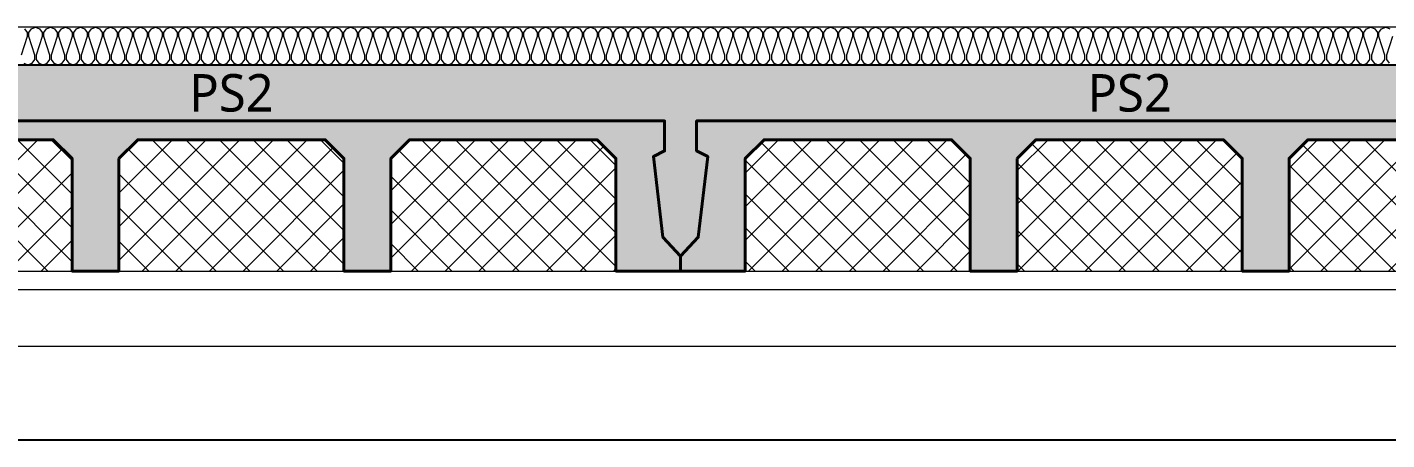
# Model space of a CAD drawing. Header units: millimetres. Extents: x 0 to 420000, y 0 to 297000.
# Drawn here: x 181780 to 185406, y 43200 to 44300 of the extents above; entities that cross this region are included whole.
import ezdxf
from ezdxf.enums import TextEntityAlignment as Align

# ---------------------------------------------------------------- set-up
doc = ezdxf.new("R2010")
doc.units = ezdxf.units.MM
doc.linetypes.add('0731_main_plan$0$form_$0$y-Landschaft$0$_$1$20120914_Verkehrsflächen_Grün$0$20120628_xref - Gammel$1$3_H-GL_F1_U3 - Default$0${ Offset Lines }', pattern=[0])
doc.linetypes.add('CEN', pattern=[62, 60, -1, 0, -1])
for name, color, linetype, lineweight in [('A-AXIS-LINE', 1, 'CEN', 15), ('A-CONC-LIN1', 2, 'Continuous', 40), ('A-CONC-LIN2', 7, 'Continuous', 25), ('A-ELEV-LIN2', 7, 'Continuous', 25), ('A-XXXX-INSL1', 15, 'Continuous', 18), ('A-XXXX-INSL2', 8, 'Continuous', 18)]:
    doc.layers.add(name, color=color, linetype=linetype, lineweight=lineweight)
doc.layers.add('A-CONC-SOLD', color=253, linetype='CEN')
doc.layers.add('A-XXXX-NPLT', color=144, linetype='Continuous', lineweight=15, plot=False)
doc.styles.add('맑은고딕', font='')
doc.styles.get('맑은고딕').set_extended_font_data('Malgun Gothic')

# ---------------------------------------------------------------- blocks, each defined once
blk = doc.blocks.new('axis(211208)')
at = {"layer": 'A-AXIS-LINE', "ltscale": 1000}
blk.add_line((4631788.1, -422118.7), (4955413.1, -422118.7), dxfattribs=at)
blk = doc.blocks.new('PS2')
at = {"layer": 'A-CONC-SOLD'}
h = blk.add_hatch(color=256, dxfattribs=at)
h.dxf.hatch_style = 1
h.paths.add_polyline_path([(1197.5, 0), (-1197.5, 0), (-1197.5, -510), (-1150.5, -460), (-1125, -245), (-1155, -230), (-1155, -150), (1155, -150), (1155, -230), (1125, -245), (1150.5, -460), (1197.5, -510)])
h = blk.add_hatch(color=256, dxfattribs=at)
h.dxf.hatch_style = 1
h.paths.add_polyline_path([(-1150.5, -460), (-1197.5, -510), (-1197.5, -550), (-1025, -550), (-1025, -510), (-1025, -250), (-975, -200), (-475, -200), (-425, -250), (-425, -510), (-425, -550), (-300, -550), (-300, -510), (-300, -250), (-250, -200), (250, -200), (300, -250), (300, -510), (300, -550), (425, -550), (425, -510), (425, -250), (475, -200), (975, -200), (1025, -250), (1025, -510), (1025, -550), (1197.5, -550), (1197.5, -510), (1150.5, -460), (1125, -245), (1155, -230), (1155, -150), (-1155, -150), (-1155, -230), (-1125, -245)])
at = {"layer": 'A-XXXX-INSL2'}
h = blk.add_hatch(dxfattribs=at)
h.set_pattern_fill('ANSI37', color=256, scale=20)
h.set_pattern_definition([(45, (-289951.5, -41968), (-44.90128, 44.90128), []), (135, (-289951.5, -41968), (-44.90128, -44.90128), [])])
h.paths.add_polyline_path([(-975, -200), (-1025, -250), (-1025, -510), (-1025, -550), (-425, -550), (-425, -510), (-425, -250), (-475, -200)])
h.paths.add_polyline_path([(-250, -200), (-300, -250), (-300, -510), (-300, -550), (300, -550), (300, -510), (300, -250), (250, -200)])
h.paths.add_polyline_path([(425, -510), (425, -550), (1025, -550), (1025, -510), (1025, -250), (975, -200), (475, -200), (425, -250)])
at = {"layer": 'A-CONC-LIN1', "color": 2, "linetype": '0731_main_plan$0$form_$0$y-Landschaft$0$_$1$20120914_Verkehrsflächen_Grün$0$20120628_xref - Gammel$1$3_H-GL_F1_U3 - Default$0${ Offset Lines }'}
blk.add_lwpolyline([(-300, -250), (-300, -510), (-300, -510), (-300, -550), (-425, -550), (-425, -510), (-425, -510), (-425, -250), (-475, -200), (-975, -200), (-1025, -250), (-1025, -510), (-1025, -510), (-1025, -550), (-1197.5, -550), (-1197.5, -510), (-1150.5, -460), (-1125, -245), (-1155, -230), (-1155, -150), (1155, -150), (1155, -230), (1125, -245), (1150.5, -460), (1197.5, -510), (1197.5, -550), (1025, -550), (1025, -510), (1025, -510), (1025, -250), (975, -200), (475, -200), (425, -250), (425, -510), (425, -510), (425, -550), (300, -550), (300, -510), (300, -510), (300, -250), (250, -200), (-250, -200)], close=True, dxfattribs=at)
at = {"layer": 'A-CONC-LIN2'}
blk.add_line((-1197.5, 0), (1197.5, 0), dxfattribs=at)
at = {"layer": 'A-XXXX-NPLT'}
for p, q in [((-1025, -550), (-425, -550)), ((-300, -550), (300, -550)), ((425, -550), (1025, -550))]:
    blk.add_line(p, q, dxfattribs=at)
at = {"layer": 'A-XXXX-NPLT', "style": '맑은고딕'}
blk.add_text('PS2', height=100, dxfattribs=at).set_placement((0, -75), align=Align.MIDDLE)
blk = doc.blocks.new('냉동층(220321)')
at = {"layer": 'A-ELEV-LIN2'}
blk.add_line((4738273.8, -402368.7), (4756673.8, -402368.7), dxfattribs=at)
at = {"layer": 'A-XXXX-INSL1'}
blk.add_lwpolyline([(4758623.8, -401968.7), (4740373.8, -401968.7)], dxfattribs=at)
at = {"layer": 'A-XXXX-INSL2'}
blk.add_line((4758623.8, -401268.7), (4681973.8, -401268.7), dxfattribs=at)
for points in [[(4752084.8, -401272.7), (4752091.8, -401282.7), (4752091.8, -401293.7), (4752075.8, -401343.7)], [(4752082.8, -401364.7), (4752093.8, -401368.7), (4752104.8, -401364.7), (4752111.8, -401354.7), (4752111.8, -401343.7), (4752095.8, -401293.7), (4752095.8, -401282.7), (4752102.8, -401272.7), (4752113.8, -401268.7), (4752124.8, -401272.7), (4752131.8, -401282.7), (4752131.8, -401293.7), (4752115.8, -401343.7), (4752115.8, -401354.7), (4752122.8, -401364.7), (4752133.8, -401368.7), (4752144.8, -401364.7), (4752151.8, -401354.7), (4752151.8, -401343.7), (4752135.8, -401293.7), (4752135.8, -401282.7), (4752142.8, -401272.7), (4752153.8, -401268.7), (4752164.8, -401272.7), (4752171.8, -401282.7), (4752171.8, -401293.7), (4752155.8, -401343.7), (4752155.8, -401354.7), (4752162.8, -401364.7), (4752173.8, -401368.7), (4752184.8, -401364.7), (4752191.8, -401354.7), (4752191.8, -401343.7), (4752175.8, -401293.7), (4752175.8, -401282.7), (4752182.8, -401272.7), (4752193.8, -401268.7), (4752204.8, -401272.7), (4752211.8, -401282.7), (4752211.8, -401293.7), (4752195.8, -401343.7), (4752195.8, -401354.7), (4752202.8, -401364.7), (4752213.8, -401368.7), (4752224.8, -401364.7), (4752231.8, -401354.7), (4752231.8, -401343.7), (4752215.8, -401293.7), (4752215.8, -401282.7), (4752222.8, -401272.7), (4752233.8, -401268.7), (4752244.8, -401272.7), (4752251.8, -401282.7), (4752251.8, -401293.7), (4752235.8, -401343.7), (4752235.8, -401354.7), (4752242.8, -401364.7), (4752253.8, -401368.7), (4752264.8, -401364.7), (4752271.8, -401354.7), (4752271.8, -401343.7), (4752255.8, -401293.7), (4752255.8, -401282.7), (4752262.8, -401272.7), (4752273.8, -401268.7), (4752284.8, -401272.7), (4752291.8, -401282.7), (4752291.8, -401293.7), (4752275.8, -401343.7), (4752275.8, -401354.7), (4752282.8, -401364.7), (4752293.8, -401368.7), (4752304.8, -401364.7), (4752311.8, -401354.7), (4752311.8, -401343.7), (4752295.8, -401293.7), (4752295.8, -401282.7), (4752302.8, -401272.7), (4752313.8, -401268.7), (4752324.8, -401272.7), (4752331.8, -401282.7), (4752331.8, -401293.7), (4752315.8, -401343.7), (4752315.8, -401354.7), (4752322.8, -401364.7), (4752333.8, -401368.7), (4752344.8, -401364.7), (4752351.8, -401354.7), (4752351.8, -401343.7), (4752335.8, -401293.7), (4752335.8, -401282.7), (4752342.8, -401272.7), (4752353.8, -401268.7), (4752364.8, -401272.7), (4752371.8, -401282.7), (4752371.8, -401293.7), (4752355.8, -401343.7), (4752355.8, -401354.7), (4752362.8, -401364.7), (4752373.8, -401368.7), (4752384.8, -401364.7), (4752391.8, -401354.7), (4752391.8, -401343.7), (4752375.8, -401293.7), (4752375.8, -401282.7), (4752382.8, -401272.7), (4752393.8, -401268.7), (4752404.8, -401272.7), (4752411.8, -401282.7), (4752411.8, -401293.7), (4752395.8, -401343.7), (4752395.8, -401354.7), (4752402.8, -401364.7), (4752413.8, -401368.7), (4752424.8, -401364.7), (4752431.8, -401354.7), (4752431.8, -401343.7), (4752415.8, -401293.7), (4752415.8, -401282.7), (4752422.8, -401272.7), (4752433.8, -401268.7), (4752444.8, -401272.7), (4752451.8, -401282.7), (4752451.8, -401293.7), (4752435.8, -401343.7), (4752435.8, -401354.7), (4752442.8, -401364.7), (4752453.8, -401368.7), (4752464.8, -401364.7), (4752471.8, -401354.7), (4752471.8, -401343.7), (4752455.8, -401293.7), (4752455.8, -401282.7), (4752462.8, -401272.7), (4752473.8, -401268.7), (4752484.8, -401272.7), (4752491.8, -401282.7), (4752491.8, -401293.7), (4752475.8, -401343.7), (4752475.8, -401354.7), (4752482.8, -401364.7), (4752493.8, -401368.7), (4752504.8, -401364.7), (4752511.8, -401354.7), (4752511.8, -401343.7), (4752495.8, -401293.7), (4752495.8, -401282.7), (4752502.8, -401272.7), (4752513.8, -401268.7), (4752524.8, -401272.7), (4752531.8, -401282.7), (4752531.8, -401293.7), (4752515.8, -401343.7), (4752515.8, -401354.7), (4752522.8, -401364.7), (4752533.8, -401368.7), (4752544.8, -401364.7), (4752551.8, -401354.7), (4752551.8, -401343.7), (4752535.8, -401293.7), (4752535.8, -401282.7), (4752542.8, -401272.7), (4752553.8, -401268.7), (4752564.8, -401272.7), (4752571.8, -401282.7), (4752571.8, -401293.7), (4752555.8, -401343.7), (4752555.8, -401354.7), (4752562.8, -401364.7), (4752573.8, -401368.7), (4752584.8, -401364.7), (4752591.8, -401354.7), (4752591.8, -401343.7), (4752575.8, -401293.7), (4752575.8, -401282.7), (4752582.8, -401272.7), (4752593.8, -401268.7), (4752604.8, -401272.7), (4752611.8, -401282.7), (4752611.8, -401293.7), (4752595.8, -401343.7), (4752595.8, -401354.7), (4752602.8, -401364.7), (4752613.8, -401368.7), (4752624.8, -401364.7), (4752631.8, -401354.7), (4752631.8, -401343.7), (4752615.8, -401293.7), (4752615.8, -401282.7), (4752622.8, -401272.7), (4752633.8, -401268.7), (4752644.8, -401272.7), (4752651.8, -401282.7), (4752651.8, -401293.7), (4752635.8, -401343.7), (4752635.8, -401354.7), (4752642.8, -401364.7), (4752653.8, -401368.7), (4752664.8, -401364.7), (4752671.8, -401354.7), (4752671.8, -401343.7), (4752655.8, -401293.7), (4752655.8, -401282.7), (4752662.8, -401272.7), (4752673.8, -401268.7), (4752684.8, -401272.7), (4752691.8, -401282.7), (4752691.8, -401293.7), (4752675.8, -401343.7), (4752675.8, -401354.7), (4752682.8, -401364.7), (4752693.8, -401368.7), (4752704.8, -401364.7), (4752711.8, -401354.7), (4752711.8, -401343.7), (4752695.8, -401293.7), (4752695.8, -401282.7), (4752702.8, -401272.7), (4752713.8, -401268.7), (4752724.8, -401272.7), (4752731.8, -401282.7), (4752731.8, -401293.7), (4752715.8, -401343.7), (4752715.8, -401354.7), (4752722.8, -401364.7), (4752733.8, -401368.7), (4752744.8, -401364.7), (4752751.8, -401354.7), (4752751.8, -401343.7), (4752735.8, -401293.7), (4752735.8, -401282.7), (4752742.8, -401272.7), (4752753.8, -401268.7), (4752764.8, -401272.7), (4752771.8, -401282.7), (4752771.8, -401293.7), (4752755.8, -401343.7), (4752755.8, -401354.7), (4752762.8, -401364.7), (4752773.8, -401368.7), (4752784.8, -401364.7), (4752791.8, -401354.7), (4752791.8, -401343.7), (4752775.8, -401293.7), (4752775.8, -401282.7), (4752782.8, -401272.7), (4752793.8, -401268.7), (4752804.8, -401272.7), (4752811.8, -401282.7), (4752811.8, -401293.7), (4752795.8, -401343.7), (4752795.8, -401354.7), (4752802.8, -401364.7), (4752813.8, -401368.7), (4752824.8, -401364.7), (4752831.8, -401354.7), (4752831.8, -401343.7), (4752815.8, -401293.7), (4752815.8, -401282.7), (4752822.8, -401272.7), (4752833.8, -401268.7), (4752844.8, -401272.7), (4752851.8, -401282.7), (4752851.8, -401293.7), (4752835.8, -401343.7), (4752835.8, -401354.7), (4752842.8, -401364.7), (4752853.8, -401368.7), (4752864.8, -401364.7), (4752871.8, -401354.7), (4752871.8, -401343.7), (4752855.8, -401293.7), (4752855.8, -401282.7), (4752862.8, -401272.7), (4752873.8, -401268.7), (4752884.8, -401272.7), (4752891.8, -401282.7), (4752891.8, -401293.7), (4752875.8, -401343.7), (4752875.8, -401354.7), (4752882.8, -401364.7), (4752893.8, -401368.7), (4752904.8, -401364.7), (4752911.8, -401354.7), (4752911.8, -401343.7), (4752895.8, -401293.7), (4752895.8, -401282.7), (4752902.8, -401272.7), (4752913.8, -401268.7), (4752924.8, -401272.7), (4752931.8, -401282.7), (4752931.8, -401293.7), (4752915.8, -401343.7), (4752915.8, -401354.7), (4752922.8, -401364.7), (4752933.8, -401368.7), (4752944.8, -401364.7), (4752951.8, -401354.7), (4752951.8, -401343.7), (4752935.8, -401293.7), (4752935.8, -401282.7), (4752942.8, -401272.7), (4752953.8, -401268.7), (4752964.8, -401272.7), (4752971.8, -401282.7), (4752971.8, -401293.7), (4752955.8, -401343.7), (4752955.8, -401354.7), (4752962.8, -401364.7), (4752973.8, -401368.7), (4752984.8, -401364.7), (4752991.8, -401354.7), (4752991.8, -401343.7), (4752975.8, -401293.7), (4752975.8, -401282.7), (4752982.8, -401272.7), (4752993.8, -401268.7), (4753004.8, -401272.7), (4753011.8, -401282.7), (4753011.8, -401293.7), (4752995.8, -401343.7), (4752995.8, -401354.7), (4753002.8, -401364.7), (4753013.8, -401368.7), (4753024.8, -401364.7), (4753031.8, -401354.7), (4753031.8, -401343.7), (4753015.8, -401293.7), (4753015.8, -401282.7), (4753022.8, -401272.7), (4753033.8, -401268.7), (4753044.8, -401272.7), (4753051.8, -401282.7), (4753051.8, -401293.7), (4753035.8, -401343.7), (4753035.8, -401354.7), (4753042.8, -401364.7), (4753053.8, -401368.7), (4753064.8, -401364.7), (4753071.8, -401354.7), (4753071.8, -401343.7), (4753055.8, -401293.7), (4753055.8, -401282.7), (4753062.8, -401272.7), (4753073.8, -401268.7), (4753084.8, -401272.7), (4753091.8, -401282.7), (4753091.8, -401293.7), (4753075.8, -401343.7), (4753075.8, -401354.7), (4753082.8, -401364.7), (4753093.8, -401368.7), (4753104.8, -401364.7), (4753111.8, -401354.7), (4753111.8, -401343.7), (4753095.8, -401293.7), (4753095.8, -401282.7), (4753102.8, -401272.7), (4753113.8, -401268.7), (4753124.8, -401272.7), (4753131.8, -401282.7), (4753131.8, -401293.7), (4753115.8, -401343.7), (4753115.8, -401354.7), (4753122.8, -401364.7), (4753133.8, -401368.7), (4753144.8, -401364.7), (4753151.8, -401354.7), (4753151.8, -401343.7), (4753135.8, -401293.7), (4753135.8, -401282.7), (4753142.8, -401272.7), (4753153.8, -401268.7), (4753164.8, -401272.7), (4753171.8, -401282.7), (4753171.8, -401293.7), (4753155.8, -401343.7), (4753155.8, -401354.7), (4753162.8, -401364.7), (4753173.8, -401368.7), (4753184.8, -401364.7), (4753191.8, -401354.7), (4753191.8, -401343.7), (4753175.8, -401293.7), (4753175.8, -401282.7), (4753182.8, -401272.7), (4753193.8, -401268.7), (4753204.8, -401272.7), (4753211.8, -401282.7), (4753211.8, -401293.7), (4753195.8, -401343.7), (4753195.8, -401354.7), (4753202.8, -401364.7), (4753213.8, -401368.7), (4753224.8, -401364.7), (4753231.8, -401354.7), (4753231.8, -401343.7), (4753215.8, -401293.7), (4753215.8, -401282.7), (4753222.8, -401272.7), (4753233.8, -401268.7), (4753244.8, -401272.7), (4753251.8, -401282.7), (4753251.8, -401293.7), (4753235.8, -401343.7), (4753235.8, -401354.7), (4753242.8, -401364.7), (4753253.8, -401368.7), (4753264.8, -401364.7), (4753271.8, -401354.7), (4753271.8, -401343.7), (4753255.8, -401293.7), (4753255.8, -401282.7), (4753262.8, -401272.7), (4753273.8, -401268.7), (4753284.8, -401272.7), (4753291.8, -401282.7), (4753291.8, -401293.7), (4753275.8, -401343.7), (4753275.8, -401354.7), (4753282.8, -401364.7), (4753293.8, -401368.7), (4753304.8, -401364.7), (4753311.8, -401354.7), (4753311.8, -401343.7), (4753295.8, -401293.7), (4753295.8, -401282.7), (4753302.8, -401272.7), (4753313.8, -401268.7), (4753324.8, -401272.7), (4753331.8, -401282.7), (4753331.8, -401293.7), (4753315.8, -401343.7), (4753315.8, -401354.7), (4753322.8, -401364.7), (4753333.8, -401368.7), (4753344.8, -401364.7), (4753351.8, -401354.7), (4753351.8, -401343.7), (4753335.8, -401293.7), (4753335.8, -401282.7), (4753342.8, -401272.7), (4753353.8, -401268.7), (4753364.8, -401272.7), (4753371.8, -401282.7), (4753371.8, -401293.7), (4753355.8, -401343.7), (4753355.8, -401354.7), (4753362.8, -401364.7), (4753373.8, -401368.7), (4753384.8, -401364.7), (4753391.8, -401354.7), (4753391.8, -401343.7), (4753375.8, -401293.7), (4753375.8, -401282.7), (4753382.8, -401272.7), (4753393.8, -401268.7), (4753404.8, -401272.7), (4753411.8, -401282.7), (4753411.8, -401293.7), (4753395.8, -401343.7), (4753395.8, -401354.7), (4753402.8, -401364.7), (4753413.8, -401368.7), (4753424.8, -401364.7), (4753431.8, -401354.7), (4753431.8, -401343.7), (4753415.8, -401293.7), (4753415.8, -401282.7), (4753422.8, -401272.7), (4753433.8, -401268.7), (4753444.8, -401272.7), (4753451.8, -401282.7), (4753451.8, -401293.7), (4753435.8, -401343.7), (4753435.8, -401354.7), (4753442.8, -401364.7), (4753453.8, -401368.7), (4753464.8, -401364.7), (4753471.8, -401354.7), (4753471.8, -401343.7), (4753455.8, -401293.7), (4753455.8, -401282.7), (4753462.8, -401272.7), (4753473.8, -401268.7), (4753484.8, -401272.7), (4753491.8, -401282.7), (4753491.8, -401293.7), (4753475.8, -401343.7), (4753475.8, -401354.7), (4753482.8, -401364.7), (4753493.8, -401368.7), (4753504.8, -401364.7), (4753511.8, -401354.7), (4753511.8, -401343.7), (4753495.8, -401293.7), (4753495.8, -401282.7), (4753502.8, -401272.7), (4753513.8, -401268.7), (4753524.8, -401272.7), (4753531.8, -401282.7), (4753531.8, -401293.7), (4753515.8, -401343.7), (4753515.8, -401354.7), (4753522.8, -401364.7), (4753533.8, -401368.7), (4753544.8, -401364.7), (4753551.8, -401354.7), (4753551.8, -401343.7), (4753535.8, -401293.7), (4753535.8, -401282.7), (4753542.8, -401272.7), (4753553.8, -401268.7), (4753564.8, -401272.7), (4753571.8, -401282.7), (4753571.8, -401293.7), (4753555.8, -401343.7), (4753555.8, -401354.7), (4753562.8, -401364.7), (4753573.8, -401368.7), (4753584.8, -401364.7), (4753591.8, -401354.7), (4753591.8, -401343.7), (4753575.8, -401293.7), (4753575.8, -401282.7), (4753582.8, -401272.7), (4753593.8, -401268.7), (4753604.8, -401272.7), (4753611.8, -401282.7), (4753611.8, -401293.7), (4753595.8, -401343.7), (4753595.8, -401354.7), (4753602.8, -401364.7), (4753613.8, -401368.7), (4753624.8, -401364.7), (4753631.8, -401354.7), (4753631.8, -401343.7), (4753615.8, -401293.7), (4753615.8, -401282.7), (4753622.8, -401272.7), (4753633.8, -401268.7), (4753644.8, -401272.7), (4753651.8, -401282.7), (4753651.8, -401293.7), (4753635.8, -401343.7), (4753635.8, -401354.7), (4753642.8, -401364.7), (4753653.8, -401368.7), (4753664.8, -401364.7), (4753671.8, -401354.7), (4753671.8, -401343.7), (4753655.8, -401293.7), (4753655.8, -401282.7), (4753662.8, -401272.7), (4753673.8, -401268.7), (4753684.8, -401272.7), (4753691.8, -401282.7), (4753691.8, -401293.7), (4753675.8, -401343.7), (4753675.8, -401354.7), (4753682.8, -401364.7), (4753693.8, -401368.7), (4753704.8, -401364.7), (4753711.8, -401354.7), (4753711.8, -401343.7), (4753695.8, -401293.7), (4753695.8, -401282.7), (4753702.8, -401272.7), (4753713.8, -401268.7), (4753724.8, -401272.7), (4753731.8, -401282.7), (4753731.8, -401293.7), (4753715.8, -401343.7), (4753715.8, -401354.7), (4753722.8, -401364.7), (4753733.8, -401368.7), (4753744.8, -401364.7), (4753751.8, -401354.7), (4753751.8, -401343.7), (4753735.8, -401293.7), (4753735.8, -401282.7), (4753742.8, -401272.7), (4753753.8, -401268.7), (4753764.8, -401272.7), (4753771.8, -401282.7), (4753771.8, -401293.7), (4753755.8, -401343.7), (4753755.8, -401354.7), (4753762.8, -401364.7), (4753773.8, -401368.7), (4753784.8, -401364.7), (4753791.8, -401354.7), (4753791.8, -401343.7), (4753775.8, -401293.7), (4753775.8, -401282.7), (4753782.8, -401272.7), (4753793.8, -401268.7), (4753804.8, -401272.7), (4753811.8, -401282.7), (4753811.8, -401293.7), (4753795.8, -401343.7), (4753795.8, -401354.7), (4753802.8, -401364.7), (4753813.8, -401368.7), (4753824.8, -401364.7), (4753831.8, -401354.7), (4753831.8, -401343.7), (4753815.8, -401293.7), (4753815.8, -401282.7), (4753822.8, -401272.7), (4753833.8, -401268.7), (4753844.8, -401272.7), (4753851.8, -401282.7), (4753851.8, -401293.7), (4753835.8, -401343.7), (4753835.8, -401354.7), (4753842.8, -401364.7), (4753853.8, -401368.7), (4753864.8, -401364.7), (4753871.8, -401354.7), (4753871.8, -401343.7), (4753855.8, -401293.7), (4753855.8, -401282.7), (4753862.8, -401272.7), (4753873.8, -401268.7), (4753884.8, -401272.7), (4753891.8, -401282.7), (4753891.8, -401293.7), (4753875.8, -401343.7), (4753875.8, -401354.7), (4753882.8, -401364.7), (4753893.8, -401368.7), (4753904.8, -401364.7), (4753911.8, -401354.7), (4753911.8, -401343.7), (4753895.8, -401293.7), (4753895.8, -401282.7), (4753902.8, -401272.7), (4753913.8, -401268.7), (4753924.8, -401272.7), (4753931.8, -401282.7), (4753931.8, -401293.7), (4753915.8, -401343.7), (4753915.8, -401354.7), (4753922.8, -401364.7), (4753933.8, -401368.7), (4753944.8, -401364.7), (4753951.8, -401354.7), (4753951.8, -401343.7), (4753935.8, -401293.7), (4753935.8, -401282.7), (4753942.8, -401272.7), (4753953.8, -401268.7), (4753964.8, -401272.7), (4753971.8, -401282.7), (4753971.8, -401293.7), (4753955.8, -401343.7), (4753955.8, -401354.7), (4753962.8, -401364.7), (4753973.8, -401368.7), (4753984.8, -401364.7), (4753991.8, -401354.7), (4753991.8, -401343.7), (4753975.8, -401293.7), (4753975.8, -401282.7), (4753982.8, -401272.7), (4753993.8, -401268.7), (4754004.8, -401272.7), (4754011.8, -401282.7), (4754011.8, -401293.7), (4753995.8, -401343.7), (4753995.8, -401354.7), (4754002.8, -401364.7), (4754013.8, -401368.7), (4754024.8, -401364.7), (4754031.8, -401354.7), (4754031.8, -401343.7), (4754015.8, -401293.7), (4754015.8, -401282.7), (4754022.8, -401272.7), (4754033.8, -401268.7), (4754044.8, -401272.7), (4754051.8, -401282.7), (4754051.8, -401293.7), (4754035.8, -401343.7), (4754035.8, -401354.7), (4754042.8, -401364.7), (4754053.8, -401368.7), (4754064.8, -401364.7), (4754071.8, -401354.7), (4754071.8, -401343.7), (4754055.8, -401293.7), (4754055.8, -401282.7), (4754062.8, -401272.7), (4754073.8, -401268.7), (4754084.8, -401272.7), (4754091.8, -401282.7), (4754091.8, -401293.7), (4754075.8, -401343.7), (4754075.8, -401354.7), (4754082.8, -401364.7), (4754093.8, -401368.7), (4754104.8, -401364.7), (4754111.8, -401354.7), (4754111.8, -401343.7), (4754095.8, -401293.7), (4754095.8, -401282.7), (4754102.8, -401272.7), (4754113.8, -401268.7), (4754124.8, -401272.7), (4754131.8, -401282.7), (4754131.8, -401293.7), (4754115.8, -401343.7), (4754115.8, -401354.7), (4754122.8, -401364.7), (4754133.8, -401368.7), (4754144.8, -401364.7), (4754151.8, -401354.7), (4754151.8, -401343.7), (4754135.8, -401293.7), (4754135.8, -401282.7), (4754142.8, -401272.7), (4754153.8, -401268.7), (4754164.8, -401272.7), (4754171.8, -401282.7), (4754171.8, -401293.7), (4754155.8, -401343.7), (4754155.8, -401354.7), (4754162.8, -401364.7), (4754173.8, -401368.7), (4754184.8, -401364.7), (4754191.8, -401354.7), (4754191.8, -401343.7), (4754175.8, -401293.7), (4754175.8, -401282.7), (4754182.8, -401272.7), (4754193.8, -401268.7), (4754204.8, -401272.7), (4754211.8, -401282.7), (4754211.8, -401293.7), (4754195.8, -401343.7), (4754195.8, -401354.7), (4754202.8, -401364.7), (4754213.8, -401368.7), (4754224.8, -401364.7), (4754231.8, -401354.7), (4754231.8, -401343.7), (4754215.8, -401293.7), (4754215.8, -401282.7), (4754222.8, -401272.7), (4754233.8, -401268.7), (4754244.8, -401272.7), (4754251.8, -401282.7), (4754251.8, -401293.7), (4754235.8, -401343.7), (4754235.8, -401354.7), (4754242.8, -401364.7), (4754253.8, -401368.7), (4754264.8, -401364.7), (4754271.8, -401354.7), (4754271.8, -401343.7), (4754255.8, -401293.7), (4754255.8, -401282.7), (4754262.8, -401272.7), (4754273.8, -401268.7), (4754284.8, -401272.7), (4754291.8, -401282.7), (4754291.8, -401293.7), (4754275.8, -401343.7), (4754275.8, -401354.7), (4754282.8, -401364.7), (4754293.8, -401368.7), (4754304.8, -401364.7), (4754311.8, -401354.7), (4754311.8, -401343.7), (4754295.8, -401293.7), (4754295.8, -401282.7), (4754302.8, -401272.7), (4754313.8, -401268.7), (4754324.8, -401272.7), (4754331.8, -401282.7), (4754331.8, -401293.7), (4754315.8, -401343.7), (4754315.8, -401354.7), (4754322.8, -401364.7), (4754333.8, -401368.7), (4754344.8, -401364.7), (4754351.8, -401354.7), (4754351.8, -401343.7), (4754335.8, -401293.7), (4754335.8, -401282.7), (4754342.8, -401272.7), (4754353.8, -401268.7), (4754364.8, -401272.7), (4754371.8, -401282.7), (4754371.8, -401293.7), (4754355.8, -401343.7), (4754355.8, -401354.7), (4754362.8, -401364.7), (4754373.8, -401368.7), (4754384.8, -401364.7), (4754391.8, -401354.7), (4754391.8, -401343.7), (4754375.8, -401293.7), (4754375.8, -401282.7), (4754382.8, -401272.7), (4754393.8, -401268.7), (4754404.8, -401272.7), (4754411.8, -401282.7), (4754411.8, -401293.7), (4754395.8, -401343.7), (4754395.8, -401354.7), (4754402.8, -401364.7), (4754413.8, -401368.7), (4754424.8, -401364.7), (4754431.8, -401354.7), (4754431.8, -401343.7), (4754415.8, -401293.7), (4754415.8, -401282.7), (4754422.8, -401272.7), (4754433.8, -401268.7), (4754444.8, -401272.7), (4754451.8, -401282.7), (4754451.8, -401293.7), (4754435.8, -401343.7), (4754435.8, -401354.7), (4754442.8, -401364.7), (4754453.8, -401368.7), (4754464.8, -401364.7), (4754471.8, -401354.7), (4754471.8, -401343.7), (4754455.8, -401293.7), (4754455.8, -401282.7), (4754462.8, -401272.7), (4754473.8, -401268.7), (4754484.8, -401272.7), (4754491.8, -401282.7), (4754491.8, -401293.7), (4754475.8, -401343.7), (4754475.8, -401354.7), (4754482.8, -401364.7), (4754493.8, -401368.7), (4754504.8, -401364.7), (4754511.8, -401354.7), (4754511.8, -401343.7), (4754495.8, -401293.7), (4754495.8, -401282.7), (4754502.8, -401272.7), (4754513.8, -401268.7), (4754524.8, -401272.7), (4754531.8, -401282.7), (4754531.8, -401293.7), (4754515.8, -401343.7), (4754515.8, -401354.7), (4754522.8, -401364.7), (4754533.8, -401368.7), (4754544.8, -401364.7), (4754551.8, -401354.7), (4754551.8, -401343.7), (4754535.8, -401293.7), (4754535.8, -401282.7), (4754542.8, -401272.7), (4754553.8, -401268.7), (4754564.8, -401272.7), (4754571.8, -401282.7), (4754571.8, -401293.7), (4754555.8, -401343.7), (4754555.8, -401354.7), (4754562.8, -401364.7), (4754573.8, -401368.7), (4754584.8, -401364.7), (4754591.8, -401354.7), (4754591.8, -401343.7), (4754575.8, -401293.7), (4754575.8, -401282.7), (4754582.8, -401272.7), (4754593.8, -401268.7), (4754604.8, -401272.7), (4754611.8, -401282.7), (4754611.8, -401293.7), (4754595.8, -401343.7), (4754595.8, -401354.7), (4754602.8, -401364.7), (4754613.8, -401368.7), (4754624.8, -401364.7), (4754631.8, -401354.7), (4754631.8, -401343.7), (4754615.8, -401293.7), (4754615.8, -401282.7), (4754622.8, -401272.7), (4754633.8, -401268.7), (4754644.8, -401272.7), (4754651.8, -401282.7), (4754651.8, -401293.7), (4754635.8, -401343.7), (4754635.8, -401354.7), (4754642.8, -401364.7), (4754653.8, -401368.7), (4754664.8, -401364.7), (4754671.8, -401354.7), (4754671.8, -401343.7), (4754655.8, -401293.7), (4754655.8, -401282.7), (4754662.8, -401272.7), (4754673.8, -401268.7), (4754684.8, -401272.7), (4754691.8, -401282.7), (4754691.8, -401293.7), (4754675.8, -401343.7), (4754675.8, -401354.7), (4754682.8, -401364.7), (4754693.8, -401368.7), (4754704.8, -401364.7), (4754711.8, -401354.7), (4754711.8, -401343.7), (4754695.8, -401293.7), (4754695.8, -401282.7), (4754702.8, -401272.7), (4754713.8, -401268.7), (4754724.8, -401272.7), (4754731.8, -401282.7), (4754731.8, -401293.7), (4754715.8, -401343.7), (4754715.8, -401354.7), (4754722.8, -401364.7), (4754733.8, -401368.7), (4754744.8, -401364.7), (4754751.8, -401354.7), (4754751.8, -401343.7), (4754735.8, -401293.7), (4754735.8, -401282.7), (4754742.8, -401272.7), (4754753.8, -401268.7), (4754764.8, -401272.7), (4754771.8, -401282.7), (4754771.8, -401293.7), (4754755.8, -401343.7), (4754755.8, -401354.7), (4754762.8, -401364.7), (4754773.8, -401368.7), (4754784.8, -401364.7), (4754791.8, -401354.7), (4754791.8, -401343.7), (4754775.8, -401293.7), (4754775.8, -401282.7), (4754782.8, -401272.7), (4754793.8, -401268.7), (4754804.8, -401272.7), (4754811.8, -401282.7), (4754811.8, -401293.7), (4754795.8, -401343.7), (4754795.8, -401354.7), (4754802.8, -401364.7), (4754813.8, -401368.7), (4754824.8, -401364.7), (4754831.8, -401354.7), (4754831.8, -401343.7), (4754815.8, -401293.7), (4754815.8, -401282.7), (4754822.8, -401272.7), (4754833.8, -401268.7), (4754844.8, -401272.7), (4754851.8, -401282.7), (4754851.8, -401293.7), (4754835.8, -401343.7), (4754835.8, -401354.7), (4754842.8, -401364.7), (4754853.8, -401368.7), (4754864.8, -401364.7), (4754871.8, -401354.7), (4754871.8, -401343.7), (4754855.8, -401293.7), (4754855.8, -401282.7), (4754862.8, -401272.7), (4754873.8, -401268.7), (4754884.8, -401272.7), (4754891.8, -401282.7), (4754891.8, -401293.7), (4754875.8, -401343.7), (4754875.8, -401354.7), (4754882.8, -401364.7), (4754893.8, -401368.7), (4754904.8, -401364.7), (4754911.8, -401354.7), (4754911.8, -401343.7), (4754895.8, -401293.7), (4754895.8, -401282.7), (4754902.8, -401272.7), (4754913.8, -401268.7), (4754924.8, -401272.7), (4754931.8, -401282.7), (4754931.8, -401293.7), (4754915.8, -401343.7), (4754915.8, -401354.7), (4754922.8, -401364.7), (4754933.8, -401368.7), (4754944.8, -401364.7), (4754951.8, -401354.7), (4754951.8, -401343.7), (4754935.8, -401293.7), (4754935.8, -401282.7), (4754942.8, -401272.7), (4754953.8, -401268.7), (4754964.8, -401272.7), (4754971.8, -401282.7), (4754971.8, -401293.7), (4754955.8, -401343.7), (4754955.8, -401354.7), (4754962.8, -401364.7), (4754973.8, -401368.7), (4754984.8, -401364.7), (4754991.8, -401354.7), (4754991.8, -401343.7), (4754975.8, -401293.7), (4754975.8, -401282.7), (4754982.8, -401272.7), (4754993.8, -401268.7), (4755004.8, -401272.7), (4755011.8, -401282.7), (4755011.8, -401293.7), (4754995.8, -401343.7), (4754995.8, -401354.7), (4755002.8, -401364.7), (4755013.8, -401368.7), (4755024.8, -401364.7), (4755031.8, -401354.7), (4755031.8, -401343.7), (4755015.8, -401293.7), (4755015.8, -401282.7), (4755022.8, -401272.7), (4755033.8, -401268.7), (4755044.8, -401272.7), (4755051.8, -401282.7), (4755051.8, -401293.7), (4755035.8, -401343.7), (4755035.8, -401354.7), (4755042.8, -401364.7), (4755053.8, -401368.7), (4755064.8, -401364.7), (4755071.8, -401354.7), (4755071.8, -401343.7), (4755055.8, -401293.7), (4755055.8, -401282.7), (4755062.8, -401272.7), (4755073.8, -401268.7), (4755084.8, -401272.7), (4755091.8, -401282.7), (4755091.8, -401293.7), (4755075.8, -401343.7), (4755075.8, -401354.7), (4755082.8, -401364.7), (4755093.8, -401368.7), (4755104.8, -401364.7), (4755111.8, -401354.7), (4755111.8, -401343.7), (4755095.8, -401293.7), (4755095.8, -401282.7), (4755102.8, -401272.7), (4755113.8, -401268.7), (4755124.8, -401272.7), (4755131.8, -401282.7), (4755131.8, -401293.7), (4755115.8, -401343.7), (4755115.8, -401354.7), (4755122.8, -401364.7), (4755133.8, -401368.7), (4755144.8, -401364.7), (4755151.8, -401354.7), (4755151.8, -401343.7), (4755135.8, -401293.7), (4755135.8, -401282.7), (4755142.8, -401272.7), (4755153.8, -401268.7), (4755164.8, -401272.7), (4755171.8, -401282.7), (4755171.8, -401293.7), (4755155.8, -401343.7), (4755155.8, -401354.7), (4755162.8, -401364.7), (4755173.8, -401368.7), (4755184.8, -401364.7), (4755191.8, -401354.7), (4755191.8, -401343.7), (4755175.8, -401293.7), (4755175.8, -401282.7), (4755182.8, -401272.7), (4755193.8, -401268.7), (4755204.8, -401272.7), (4755211.8, -401282.7), (4755211.8, -401293.7), (4755195.8, -401343.7), (4755195.8, -401354.7), (4755202.8, -401364.7), (4755213.8, -401368.7), (4755224.8, -401364.7), (4755231.8, -401354.7), (4755231.8, -401343.7), (4755215.8, -401293.7), (4755215.8, -401282.7), (4755222.8, -401272.7), (4755233.8, -401268.7), (4755244.8, -401272.7), (4755251.8, -401282.7), (4755251.8, -401293.7), (4755235.8, -401343.7), (4755235.8, -401354.7), (4755242.8, -401364.7), (4755253.8, -401368.7), (4755264.8, -401364.7), (4755271.8, -401354.7), (4755271.8, -401343.7), (4755255.8, -401293.7), (4755255.8, -401282.7), (4755262.8, -401272.7), (4755273.8, -401268.7), (4755284.8, -401272.7), (4755291.8, -401282.7), (4755291.8, -401293.7), (4755275.8, -401343.7), (4755275.8, -401354.7), (4755282.8, -401364.7), (4755293.8, -401368.7), (4755304.8, -401364.7), (4755311.8, -401354.7), (4755311.8, -401343.7), (4755295.8, -401293.7), (4755295.8, -401282.7), (4755302.8, -401272.7), (4755313.8, -401268.7), (4755324.8, -401272.7), (4755331.8, -401282.7), (4755331.8, -401293.7), (4755315.8, -401343.7), (4755315.8, -401354.7), (4755322.8, -401364.7), (4755333.8, -401368.7), (4755344.8, -401364.7), (4755351.8, -401354.7), (4755351.8, -401343.7), (4755335.8, -401293.7), (4755335.8, -401282.7), (4755342.8, -401272.7), (4755353.8, -401268.7), (4755364.8, -401272.7), (4755371.8, -401282.7), (4755371.8, -401293.7), (4755355.8, -401343.7), (4755355.8, -401354.7), (4755362.8, -401364.7), (4755373.8, -401368.7), (4755384.8, -401364.7), (4755391.8, -401354.7), (4755391.8, -401343.7), (4755375.8, -401293.7), (4755375.8, -401282.7), (4755382.8, -401272.7), (4755393.8, -401268.7), (4755404.8, -401272.7), (4755411.8, -401282.7), (4755411.8, -401293.7), (4755395.8, -401343.7), (4755395.8, -401354.7), (4755402.8, -401364.7), (4755413.8, -401368.7), (4755424.8, -401364.7), (4755431.8, -401354.7), (4755431.8, -401343.7), (4755415.8, -401293.7), (4755415.8, -401282.7), (4755422.8, -401272.7), (4755433.8, -401268.7), (4755444.8, -401272.7), (4755451.8, -401282.7), (4755451.8, -401293.7), (4755435.8, -401343.7), (4755435.8, -401354.7), (4755442.8, -401364.7), (4755453.8, -401368.7), (4755464.8, -401364.7), (4755471.8, -401354.7), (4755471.8, -401343.7), (4755455.8, -401293.7), (4755455.8, -401282.7), (4755462.8, -401272.7), (4755473.8, -401268.7), (4755484.8, -401272.7), (4755491.8, -401282.7), (4755491.8, -401293.7), (4755475.8, -401343.7), (4755475.8, -401354.7), (4755482.8, -401364.7), (4755493.8, -401368.7), (4755504.8, -401364.7), (4755511.8, -401354.7), (4755511.8, -401343.7), (4755495.8, -401293.7), (4755495.8, -401282.7), (4755502.8, -401272.7), (4755513.8, -401268.7), (4755524.8, -401272.7), (4755531.8, -401282.7), (4755531.8, -401293.7), (4755515.8, -401343.7), (4755515.8, -401354.7), (4755522.8, -401364.7), (4755533.8, -401368.7), (4755544.8, -401364.7), (4755551.8, -401354.7), (4755551.8, -401343.7), (4755535.8, -401293.7), (4755535.8, -401282.7), (4755542.8, -401272.7), (4755553.8, -401268.7), (4755564.8, -401272.7), (4755571.8, -401282.7), (4755571.8, -401293.7), (4755555.8, -401343.7), (4755555.8, -401354.7), (4755562.8, -401364.7), (4755573.8, -401368.7), (4755584.8, -401364.7), (4755591.8, -401354.7), (4755591.8, -401343.7), (4755575.8, -401293.7), (4755575.8, -401282.7), (4755582.8, -401272.7), (4755593.8, -401268.7), (4755604.8, -401272.7), (4755611.8, -401282.7), (4755611.8, -401293.7), (4755595.8, -401343.7), (4755595.8, -401354.7), (4755602.8, -401364.7), (4755613.8, -401368.7), (4755624.8, -401364.7), (4755631.8, -401354.7), (4755631.8, -401343.7), (4755615.8, -401293.7), (4755615.8, -401282.7), (4755622.8, -401272.7), (4755633.8, -401268.7), (4755644.8, -401272.7), (4755651.8, -401282.7), (4755651.8, -401293.7), (4755635.8, -401343.7), (4755635.8, -401354.7), (4755642.8, -401364.7), (4755653.8, -401368.7), (4755664.8, -401364.7), (4755671.8, -401354.7), (4755671.8, -401343.7), (4755655.8, -401293.7), (4755655.8, -401282.7), (4755662.8, -401272.7), (4755673.8, -401268.7), (4755684.8, -401272.7), (4755691.8, -401282.7), (4755691.8, -401293.7), (4755675.8, -401343.7), (4755675.8, -401354.7), (4755682.8, -401364.7), (4755693.8, -401368.7), (4755704.8, -401364.7), (4755711.8, -401354.7), (4755711.8, -401343.7), (4755695.8, -401293.7), (4755695.8, -401282.7), (4755702.8, -401272.7), (4755713.8, -401268.7), (4755724.8, -401272.7)], [(4755731.8, -401293.7), (4755715.8, -401343.7), (4755715.8, -401354.7), (4755722.8, -401364.7)]]:
    blk.add_lwpolyline(points, dxfattribs=at)
for p in [(4752636.3, -401368.7), (4755031.3, -401368.7)]:
    blk.add_blockref('PS2', p)

msp = doc.modelspace()

# ---------------------------------------------------------------- block references
msp.add_blockref('냉동층(220321)', (-4570311.3, 445568.7))
at = {"layer": 'A-AXIS-LINE'}
msp.add_blockref('axis(211208)', (-4581588.1, 465568.7), dxfattribs=at)

doc.saveas('drawing.dxf')
